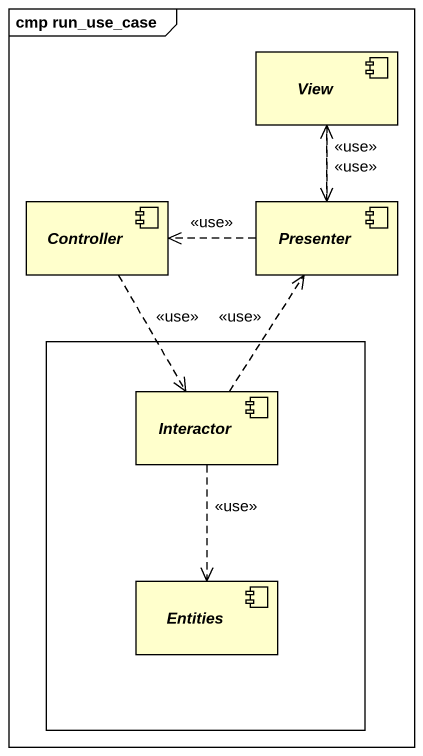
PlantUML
@startuml
mainframe cmp run_use_case
component View
component Controller
component Presenter
rectangle " " as rectangle1 {
  component Interactor
  component Entities
}
View ..> Presenter : <<use>>
Controller ..> Interactor : <<use>>
Presenter .up.> View : <<use>>
Presenter .left.> Controller : <<use>>
Interactor .up.> Presenter : <<use>>
Interactor ..> Entities : <<use>>
@enduml
